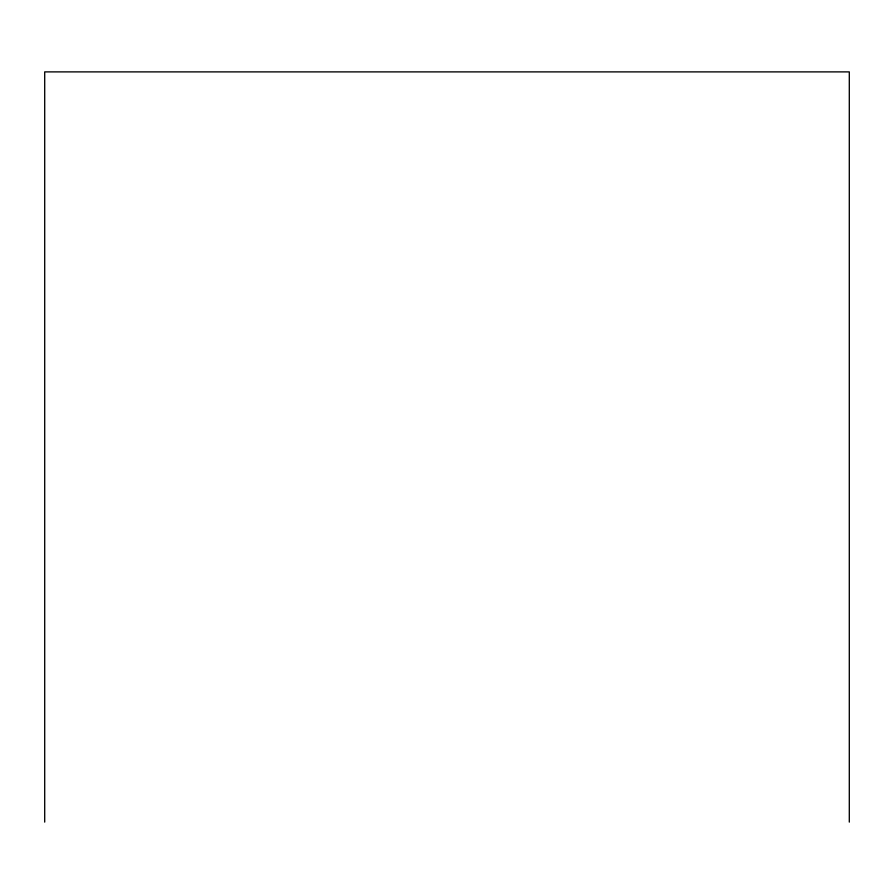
<?xml version="1.0" encoding="UTF-8"?>
<svg xmlns="http://www.w3.org/2000/svg" width="894" height="894" viewBox="0 0 894 894"><rect width="100%" height="100%" fill="white"/><g stroke="black" fill="none" stroke-linecap="round" stroke-linejoin="round"><path stroke-width="1.34" d="M849.3 822.111L849.3 71.889L44.7 71.889L44.7 822.111"/></g></svg>
